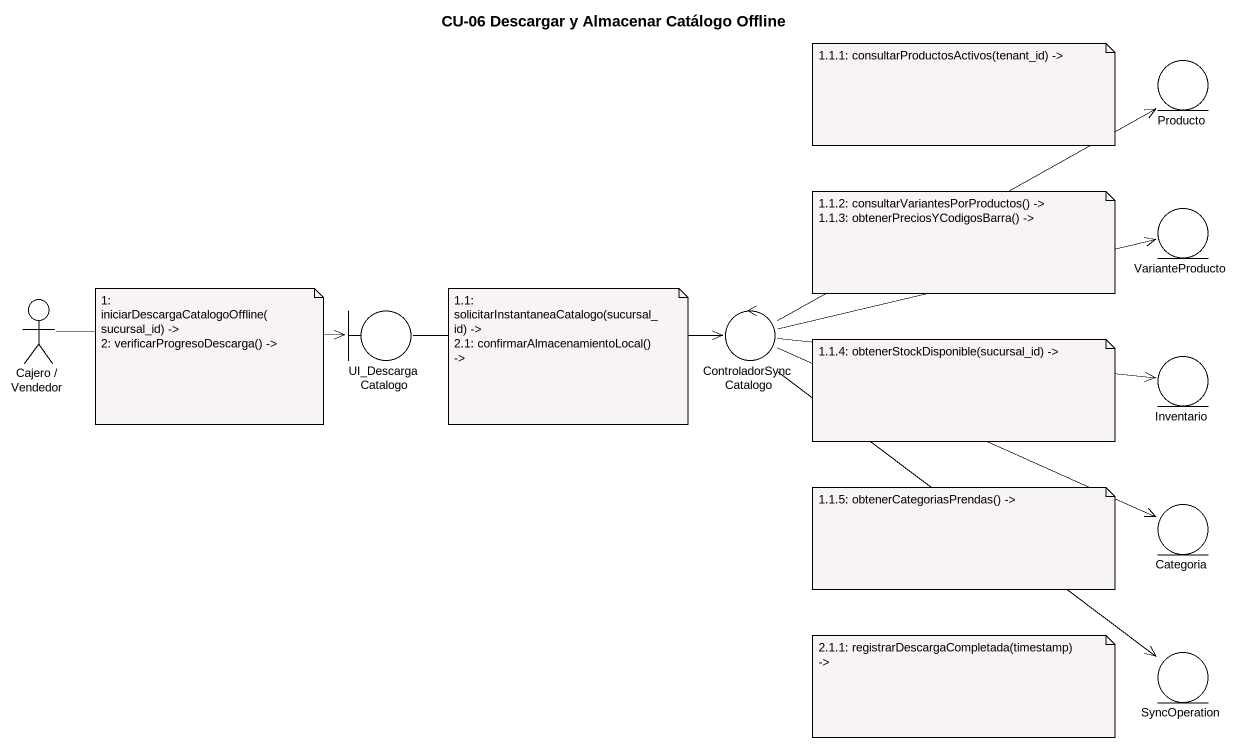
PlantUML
@startuml
title CU-06 Descargar y Almacenar Catálogo Offline
entity Producto
entity VarianteProducto
actor "Cajero / Vendedor" as Cajero_Vendedor
boundary UI_DescargaCatalogo
control ControladorSyncCatalogo
entity Inventario
entity Categoria
entity SyncOperation
Cajero_Vendedor -right-> UI_DescargaCatalogo
UI_DescargaCatalogo -right-> ControladorSyncCatalogo
ControladorSyncCatalogo -right-> Producto
ControladorSyncCatalogo -right-> VarianteProducto
ControladorSyncCatalogo -right-> Inventario
ControladorSyncCatalogo -right-> Categoria
ControladorSyncCatalogo --> SyncOperation
note as N1
  1.1.1: consultarProductosActivos(tenant_id) ->
end note
note as N2
  1.1.2: consultarVariantesPorProductos() ->
  1.1.3: obtenerPreciosYCodigosBarra() ->
end note
note as N3
  1: iniciarDescargaCatalogoOffline(sucursal_id) ->
  2: verificarProgresoDescarga() ->
end note
note as N4
  1.1: solicitarInstantaneaCatalogo(sucursal_id) ->
  2.1: confirmarAlmacenamientoLocal() ->
end note
note as N5
  1.1.4: obtenerStockDisponible(sucursal_id) ->
end note
note as N6
  1.1.5: obtenerCategoriasPrendas() ->
end note
note as N7
  2.1.1: registrarDescargaCompletada(timestamp) ->
end note
@enduml
